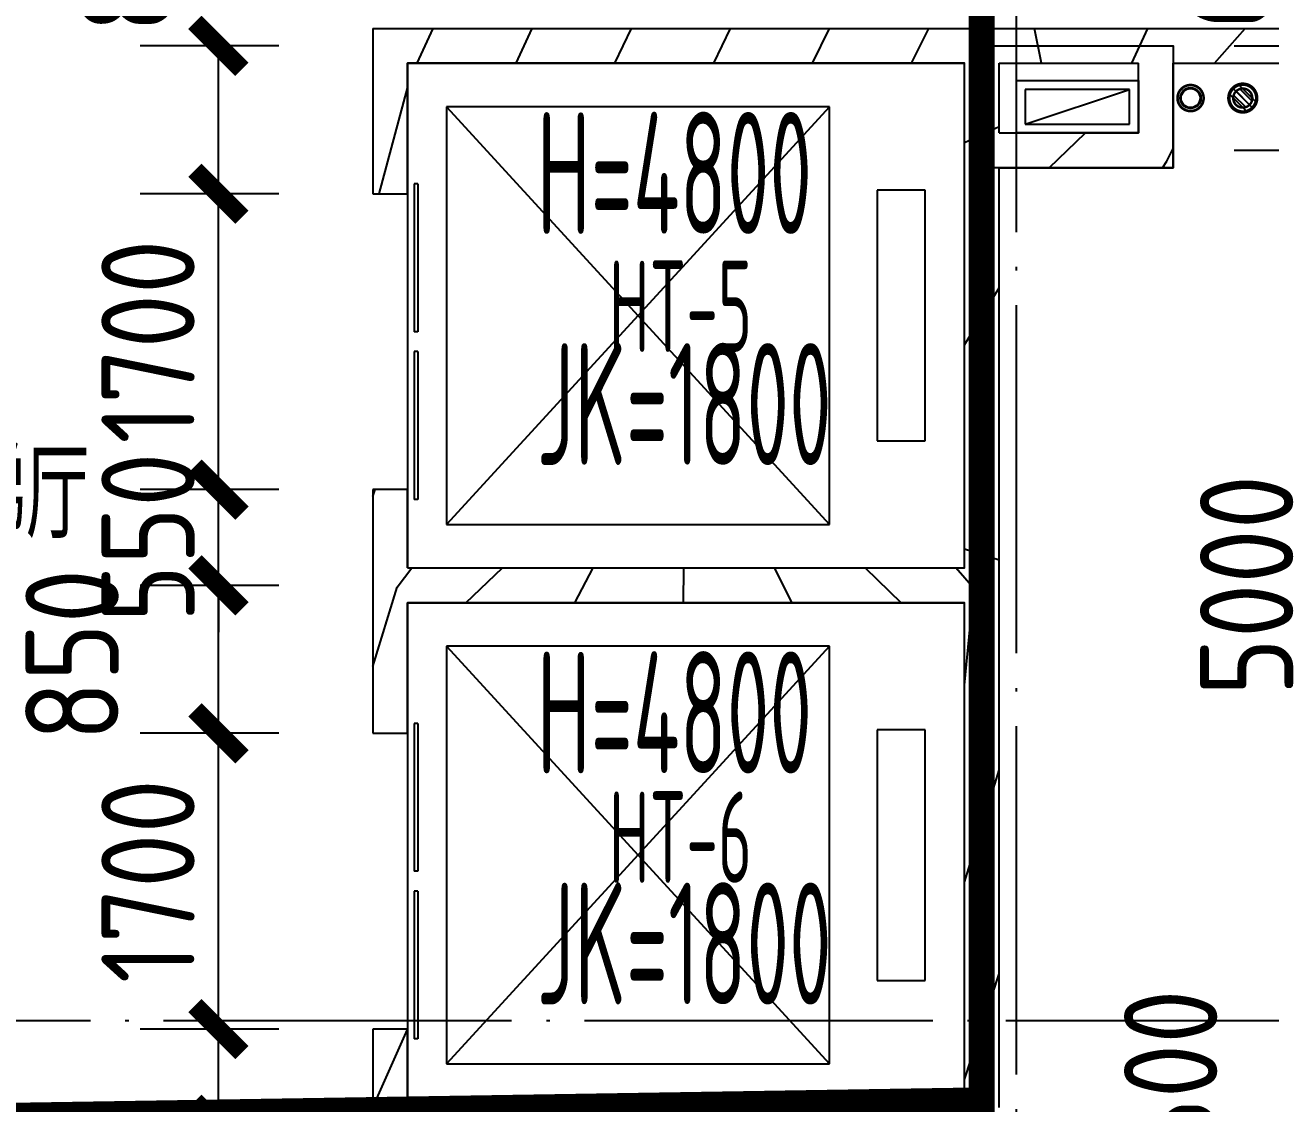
# Model space of a CAD drawing. Header units: inches. Extents: x 0 to 1813292486, y 0 to 3473589894.
# Drawn here: x 600645287 to 600652443, y 3473211943 to 3473218138 of the extents above; entities that cross this region are included whole.
import ezdxf
from ezdxf.enums import TextEntityAlignment as Align

# ---------------------------------------------------------------- set-up
doc = ezdxf.new("R2010")
doc.units = ezdxf.units.IN
doc.header["$LTSCALE"] = 1000
doc.header["$MEASUREMENT"] = 0
for name, pattern in [('AX-MALL-GIRD-200$0$DOTE', [2.4200000000000004, 2, -0.2, 0.02, -0.2]), ('AX-MALL-WALL-P02-QT$0$DOTE', [2.4200000000000004, 2, -0.2, 0.02, -0.2]), ('PX-MALL-P02-LG$0$CONTINOUS', [0])]:
    doc.linetypes.add(name, pattern=pattern)
for name, color, linetype in [('A-Anno-Note', 241, 'Continuous'), ('AX-MALL-DIM-P02$0$A-Anno-Dims', 3, 'Continuous'), ('AX-MALL-DIM-P02$0$A-Detl-Thin', 131, 'Continuous'), ('AX-MALL-DTKD-P01~P02$0$A-Anno-Note', 241, 'Continuous'), ('AX-MALL-DTKD-P03~PRF$0$A-Flor-Patt', 163, 'Continuous'), ('AX-MALL-GIRD-200$0$A-Grid', 222, 'AX-MALL-GIRD-200$0$DOTE'), ('AX-MALL-P02-200$0$A-Anno-Note', 241, 'Continuous'), ('AX-MALL-WALL-P02$0$A-Anno-Note', 241, 'Continuous'), ('AX-MALL-WALL-P02$0$A-Flor-Patt', 163, 'Continuous'), ('AX-MALL-WALL-P02-QT$0$_T_S__T_ELEV_A-STRS', 7, 'Continuous'), ('AX-MALL-WALL-P02-QT$0$A-Detl-Patt', 8, 'Continuous'), ('AX-MALL-WALL-P02-QT$0$A-Detl-Thin', 131, 'Continuous'), ('AX-MALL-WALL-P02-QT$0$A-Strs', 151, 'Continuous'), ('AX-MALL-WALL-P02-QT$0$A-Wall', 2, 'Continuous'), ('AX-MALL-WALL-P02-QT$0$A-Wall-Patt', 13, 'Continuous'), ('AX-MALL-WALL-P02-QT$0$A-Wind', 4, 'Continuous'), ('AX-MALL-WORD-P02$0$A-Anno-Note', 241, 'Continuous'), ('AX-MALL-ZTKD-P02$0$A-Anno-Note', 241, 'Continuous'), ('MX-MALL-P02-LG$0$M-VT-DUCT-FLG', 40, 'Continuous'), ('MX-MALL-P02-LG$0$M-VT-DUCT-KED', 170, 'Continuous'), ('MX-MALL-P02-LG$0$M-VT-DUCT-SAD', 90, 'Continuous'), ('PX-MALL-P02-LG$0$P-Drain-Fldr', 4, 'Continuous'), ('PX-MALL-P02-LG$0$P-Drain-Fldr-ARCH', 161, 'Continuous'), ('PX-MALL-P02-LG$0$P-Drain-Fldr-W100', 4, 'Continuous'), ('PX-MALL-P02-LG$0$P-Drain-Fldr-W50', 4, 'Continuous'), ('PX-MALL-P02-LG$0$P-Pipe-Risr', 7, 'Continuous'), ('PX-MALL-P02-LG$0$P-Pipe-Risr-Arch', 6, 'Continuous'), ('PX-MALL-P02-LG$0$P-Pipe-Risr-W100', 6, 'Continuous'), ('PX-MALL-P02-LG$0$P-Pipe-Risr-W50', 6, 'Continuous'), ('PX-MALL-P02-LG$0$P-Sewr-Pipe', 123, 'PX-MALL-P02-LG$0$CONTINOUS')]:
    doc.layers.add(name, color=color, linetype=linetype)
doc.layers.add('MX-MALL-P02-LG$0$M-AUX-TO-ARCH', color=1, linetype='Continuous', plot=False)
doc.styles.add('AX-MALL-DIM-P02$0$_TCH_DIM_T3', font='gbenor.shx')
doc.styles.add('AX-MALL-DTKD-P03~PRF$0$STANDARD', font='gbenor.shx', dxfattribs={"bigfont": 'gbcbig.shx'})
doc.styles.add('AX-MALL-WORD-P02$0$STANDARD', font='gbenor.shx', dxfattribs={"bigfont": 'gbcbig.shx'})
doc.styles.add('PX-MALL-P02-LG$0$jzfz', font='gbenor.shx', dxfattribs={"bigfont": 'gbcbig.shx'})
doc.dimstyles.new('AX-MALL-DIM-P02$0$_TCH_ARCH&&180', dxfattribs={"dimtxt": 535.5, "dimasz": 270, "dimexe": 450, "dimexo": 450, "dimgap": 137.25, "dimtad": 1, "dimdec": 0, "dimzin": 0, "dimdsep": 46, "dimtxsty": 'AX-MALL-DIM-P02$0$_TCH_DIM_T3', "dimblk": 'AX-MALL-DIM-P02$0$_ArchTick', "dimcen": 0.09, "dimclrt": 7, "dimazin": 2, "dimtfac": 1, "dimtdec": 0, "dimtix": 1, "dimtmove": 2, "dimatfit": 3, "dimfxl": 500, "dimtolj": 1, "dimtzin": 0, "dimarcsym": 0})
pattern_1 = [(45, (0, 359.0227), (-353.55353201463, 353.55353201463), [])]

# ---------------------------------------------------------------- blocks, each defined once
blk = doc.blocks.new('AX-MALL-WORD-P02')
at = {"layer": 'AX-MALL-WORD-P02$0$A-Anno-Note', "style": 'AX-MALL-WORD-P02$0$STANDARD'}
blk.add_text('货梯厅', height=506.3829787234042, rotation=339.5681613092015, dxfattribs=at).set_placement((600444837.9728384, 3473052224.531486))
at = {"layer": 'AX-MALL-WORD-P02$0$A-Anno-Note', "style": 'AX-MALL-WORD-P02$0$STANDARD', "width": 0.6}
for s, p in [('HT-5', (600449036.4885371, 3473051804.74231)), ('HT-6', (600447971.4938502, 3473048945.921369))]:
    blk.add_text(s, height=525, rotation=339.5681613091696, dxfattribs=at).set_placement(p)
blk = doc.blocks.new('AX-MALL-GIRD-200')
at = {"layer": 'AX-MALL-GIRD-200$0$A-Grid'}
for p, q in [((600218521.0220362, 3473133579.090285), (600576417.0261351, 3473000252.327003)), ((600443023.064764, 3473028954.75598), (600481752.6037133, 3473132918.483062))]:
    blk.add_line(p, q, dxfattribs=at)
blk = doc.blocks.new('AX-MALL-WALL-P02-QT$0$tj')
at = {"layer": 'AX-MALL-WALL-P02-QT$0$A-Detl-Patt'}
h = blk.add_hatch(dxfattribs=at)
h.set_pattern_fill('STEEL', color=256, scale=100.0000000000001, angle=50.43183869082386)
h.set_pattern_definition([(75.00000000004839, (-14278.19445574284, 156289.8254051208), (-153.3407249234246, 41.08752340989569), []), (75.00000000004839, (-14317.88195610046, 156358.5661673546), (-153.3407249234246, 41.08752340989569), [])])
edge = h.paths.add_edge_path()
edge.add_arc((274302.9537697641, 370915.3693751197), 354853.2281302969, 270.9601093956941, 275.9513128638887)
edge.add_line((311095.3180618286, 17974.67259407043), (323404.2928284407, 17664.898229599))
edge.add_arc((337498.5854798314, -5423.033113246463), 27049.98445535583, 84.4296474408203, 121.40245730350341, ccw=False)
edge.add_line((340124.270958662, 21499.21483898163), (352435.6233639717, 23411.5238032341))
edge.add_line((352435.6233639717, 23411.5238032341), (352460.3320846558, 23263.57286787033))
edge.add_arc((262948.9762239404, 558936.3422532297), 543099.989586636, 279.486523026639, 288.5053300047131)
edge.add_line((435325.042740941, 43917.80823612213), (435185.9318172932, 44187.60760259628))
edge.add_arc((262948.9762341097, 558936.342259489), 542799.9895904897, 279.51816553668203, 288.50044427399206, ccw=False)
edge.add_line((352706.5441896915, 23608.95860147476), (352681.7270303965, 23756.88773488998))
edge.add_line((352681.7270303965, 23756.88773488998), (340117.7681742907, 21803.84383869171))
edge.add_arc((337510.0970116529, -5455.006554111635), 27383.29552171703, 84.53552636432372, 121.2026843873002)
edge.add_line((323323.7129554749, 17967.02113437653), (311085.7617697716, 18275.00808191299))
edge.add_arc((274273.8104503512, 371474.5356685471), 355112.6948552598, 270.96411062040687, 275.9501261722048, ccw=False)
edge.add_line((280248.9759351015, 16412.11376953125), (280248.9759185314, 16111.96136569977))
blk = doc.blocks.new('MX-MALL-P02-LG$0$YHJJ-P02')
at = {"layer": 'MX-MALL-P02-LG$0$M-AUX-TO-ARCH'}
for points in [[(57140.8768106699, -58099.99934768677), (58240.87681126595, -58099.9993481636), (58240.87681007385, -58799.99935102463), (57140.87681007385, -58799.99935102463)], [(57340.8768106699, -58299.99934673309), (58040.87681162357, -58299.99934864044), (58040.87681007385, -58599.9993519783), (57340.87681043148, -58599.99935007095)]]:
    blk.add_lwpolyline(points, close=True, dxfattribs=at)
at = {"layer": 'MX-MALL-P02-LG$0$M-VT-DUCT-FLG'}
blk.add_line((57390.87680994411, -58549.99934956254), (57990.87680996516, -58349.99934962569), dxfattribs=at)
at = {"layer": 'MX-MALL-P02-LG$0$M-VT-DUCT-KED'}
for p, q in [((57990.87680996516, -58349.99934962569), (57390.87680996516, -58349.99934956254)), ((57390.87680996516, -58349.99934956254), (57390.87680994411, -58549.99934956254)), ((57990.87680994411, -58549.99934962569), (57990.87680996516, -58349.99934962569)), ((57390.87680994411, -58549.99934956254), (57990.87680994411, -58549.99934962569))]:
    blk.add_line(p, q, dxfattribs=at)
blk = doc.blocks.new('MX-MALL-P02-LG')
at = {"layer": 'MX-MALL-P02-LG$0$M-VT-DUCT-SAD', "rotation": 339.5681613187875}
blk.add_blockref('MX-MALL-P02-LG$0$YHJJ-P02', (600418393.5374048, 3473127097.242905), dxfattribs=at)
blk = doc.blocks.new('AX-MALL-WALL-P02-QT$0$$DORLIB2D$00000127')
at = {"color": 0}
for points in [[(-0.5333333333328483, 0.7948983154366971), (-0.5333333333328483, 0.690405644187237)], [(-0.03333333333284827, 0.7948983154366971), (-0.5333333333328483, 0.7948983154366971)], [(-0.03333333333284827, 0.7948983154366971), (-0.03333333333284827, 0.690405644187237)], [(0.5333333333328483, 0.7948983154366971), (0.03333333333284827, 0.7948983154366971)], [(0.03333333333284827, 0.7948983154366971), (0.03333333333284827, 0.690405644187237)], [(0.5333333333328483, 0.7948983154366971), (0.5333333333328483, 0.690405644187237)], [(-0.03333333333284827, 0.690405644187237), (-0.5333333333328483, 0.690405644187237)], [(0.5333333333328483, 0.690405644187237), (0.03333333333284827, 0.690405644187237)], [(0.5, 0.4999999999999858), (-0.5, 0.4999999999999858)]]:
    blk.add_lwpolyline(points, dxfattribs=at)
blk = doc.blocks.new('AX-MALL-WALL-P02-QT')
at = {"layer": 'AX-MALL-WALL-P02-QT$0$A-Wall-Patt'}
h = blk.add_hatch(dxfattribs=at)
h.set_pattern_fill('普通砖', color=256, scale=200, style=0)
h.set_pattern_definition(pattern_1)
h.paths.add_polyline_path([(600448412.3830117, 3473054020.484792), (600448080.7448218, 3473053130.251053), (600448268.1624511, 3473053060.432487), (600448529.9820749, 3473053763.248597)])
h = blk.add_hatch(dxfattribs=at)
h.set_pattern_fill('普通砖', color=256, scale=200, style=0)
h.set_pattern_definition(pattern_1)
h.paths.add_polyline_path([(600448412.3830117, 3473054020.484792), (600448529.9820749, 3473053763.248597), (600451528.6641448, 3473052646.151535), (600451645.6458141, 3473052673.714794), (600451692.1915258, 3473052798.659881)])
h = blk.add_hatch(dxfattribs=at)
h.set_pattern_fill('普通砖', color=256, scale=200, style=0)
h.set_pattern_definition(pattern_1)
h.paths.add_polyline_path([(600451645.6458145, 3473052673.714794), (600451716.0817734, 3473052576.332966), (600452465.7522907, 3473052297.058701), (600452582.733961, 3473052324.621961), (600452629.2796718, 3473052449.567047), (600451692.1915241, 3473052798.659879)])
h = blk.add_hatch(dxfattribs=at)
h.set_pattern_fill('普通砖', color=256, scale=200, style=0)
h.set_pattern_definition(pattern_1)
h.paths.add_polyline_path([(600451479.0628144, 3473052131.061749), (600451576.4446406, 3473052201.497707), (600451716.0817734, 3473052576.332966), (600451645.6458141, 3473052673.714794), (600451528.6641448, 3473052646.151535), (600451354.117728, 3473052177.607459)])
h = blk.add_hatch(dxfattribs=at)
h.set_pattern_fill('普通砖', color=256, scale=200, style=0)
h.set_pattern_definition(pattern_1)
h.paths.add_polyline_path([(600452582.7339609, 3473052324.621961), (600452653.1699202, 3473052227.240135), (600455651.8519899, 3473051110.143074), (600455768.83366, 3473051137.706333), (600455815.3793708, 3473051262.65142), (600452629.2796718, 3473052449.567047)])
h = blk.add_hatch(dxfattribs=at)
h.set_pattern_fill('普通砖', color=256, scale=200, style=0)
h.set_pattern_definition(pattern_1)
h.paths.add_polyline_path([(600452326.115158, 3473051922.223442), (600452443.7142211, 3473051664.987247), (600452653.1699202, 3473052227.240135), (600452582.733961, 3473052324.621961), (600452465.7522907, 3473052297.058701)])
h = blk.add_hatch(dxfattribs=at)
h.set_pattern_fill('普通砖', color=256, scale=200, style=0)
h.set_pattern_definition(pattern_1)
h.paths.add_polyline_path([(600450543.858193, 3473049811.614239), (600450668.8032792, 3473049765.068528), (600451506.6260744, 3473052014.080078), (600451479.0628144, 3473052131.061749), (600451354.117728, 3473052177.607459), (600450516.2949331, 3473049928.59591)])
h = blk.add_hatch(dxfattribs=at)
h.set_pattern_fill('普通砖', color=256, scale=200, style=0)
h.set_pattern_definition(pattern_1)
h.paths.add_polyline_path([(600451479.0628144, 3473052131.061749), (600451506.6260744, 3473052014.080078), (600452443.7142211, 3473051664.987247), (600452326.115158, 3473051922.223442), (600451576.4446406, 3473052201.497707)])
h = blk.add_hatch(dxfattribs=at)
h.set_pattern_fill('普通砖', color=256, scale=200, style=0)
h.set_pattern_definition(pattern_1)
h.paths.add_polyline_path([(600447517.612863, 3473051045.69297), (600447674.7046375, 3473051467.382637), (600447487.2870082, 3473051537.201203), (600447295.2859502, 3473051021.802721), (600447420.2310367, 3473050975.257011)])
h = blk.add_hatch(dxfattribs=at)
h.set_pattern_fill('普通砖', color=256, scale=200, style=0)
h.set_pattern_definition(pattern_1)
h.paths.add_polyline_path([(600447295.2859503, 3473051021.802721), (600446998.557009, 3473050225.277704), (600447185.9746383, 3473050155.459138), (600447447.7942966, 3473050858.275341), (600447420.2310365, 3473050975.25701)])
h = blk.add_hatch(dxfattribs=at)
h.set_pattern_fill('普通砖', color=256, scale=200, style=0)
h.set_pattern_definition(pattern_1)
h.paths.add_polyline_path([(600447420.2310367, 3473050975.257011), (600447447.7942966, 3473050858.275341), (600450446.476367, 3473049741.17828), (600450543.858193, 3473049811.614239), (600450516.2949331, 3473049928.59591), (600447517.612863, 3473051045.69297)])
h = blk.add_hatch(dxfattribs=at)
h.set_pattern_fill('普通砖', color=256, scale=200, style=0)
h.set_pattern_definition(pattern_1)
h.paths.add_polyline_path([(600449504.5431138, 3473046926.240828), (600449621.524784, 3473046953.804088), (600450668.803279, 3473049765.068528), (600450543.858193, 3473049811.614239), (600450446.476367, 3473049741.17828), (600449434.1071547, 3473047023.622654)])
h = blk.add_hatch(dxfattribs=at)
h.set_pattern_fill('普通砖', color=256, scale=200, style=0)
h.set_pattern_definition(pattern_1)
h.paths.add_polyline_path([(600446435.4250848, 3473048140.719716), (600446592.5168244, 3473048562.409288), (600446405.0991951, 3473048632.227855), (600446248.0074556, 3473048210.538282), (600446306.806987, 3473048081.920184)])
at = {"layer": 'AX-MALL-WALL-P02-QT$0$_T_S__T_ELEV_A-STRS', "linetype": 'AX-MALL-WALL-P02-QT$0$DOTE', "const_width": 150}
blk.add_lwpolyline([(600342323.0797966, 3473087779.331682), (600442122.9674294, 3473050600.945104), (600441808.7838843, 3473049757.565782), (600449492.9066867, 3473046895.004558), (600449807.0902339, 3473047738.383887), (600449807.0902337, 3473047738.383885), (600451657.2822405, 3473052704.951061), (600496637.5132873, 3473035948.495144)], dxfattribs=at)
at = {"layer": 'AX-MALL-WALL-P02-QT$0$A-Strs'}
for p, q in [((600448653.5536286, 3473053450.430481), (600447815.7309043, 3473051201.419121)), ((600450715.1475525, 3473052682.426251), (600448653.5536286, 3473053450.430481)), ((600448653.5536286, 3473053450.430481), (600449877.3248283, 3473050433.414891)), ((600450715.1475525, 3473052682.426251), (600447815.7309043, 3473051201.419121)), ((600449877.3248283, 3473050433.414891), (600450715.1475525, 3473052682.426251)), ((600450805.2822479, 3473052136.62345), (600450302.5886134, 3473050787.216634)), ((600451062.9814886, 3473052040.622921), (600450805.2822479, 3473052136.62345)), ((600450560.2878538, 3473050691.216105), (600451062.9814886, 3473052040.622921)), ((600447815.7309043, 3473051201.419121), (600449877.3248283, 3473050433.414891)), ((600450302.5886134, 3473050787.216634), (600450560.2878538, 3473050691.216105)), ((600447571.3658502, 3473050545.457226), (600446733.5431263, 3473048296.445867)), ((600449632.9597738, 3473049777.452996), (600447571.3658502, 3473050545.457226)), ((600447571.3658502, 3473050545.457226), (600448795.1370497, 3473047528.441637)), ((600449632.9597738, 3473049777.452996), (600446733.5431263, 3473048296.445867)), ((600448795.1370497, 3473047528.441637), (600449632.9597738, 3473049777.452996)), ((600449723.0944692, 3473049231.650195), (600449220.4008348, 3473047882.24338)), ((600449980.7937098, 3473049135.649666), (600449723.0944692, 3473049231.650195)), ((600449478.100075, 3473047786.24285), (600449980.7937098, 3473049135.649666)), ((600446733.5431263, 3473048296.445867), (600448795.1370497, 3473047528.441637)), ((600449220.4008348, 3473047882.24338), (600449478.100075, 3473047786.24285))]:
    blk.add_line(p, q, dxfattribs=at)
at = {"layer": 'AX-MALL-WALL-P02-QT$0$A-Wall'}
for p, q in [((600448412.3830117, 3473054020.484792), (600448080.7448218, 3473053130.251053)), ((600448412.3830117, 3473054020.484792), (600451692.1915258, 3473052798.659881)), ((600448268.1624511, 3473053060.432487), (600448529.9820749, 3473053763.248597)), ((600448529.9820749, 3473053763.248597), (600451528.6641448, 3473052646.151535)), ((600448080.7448218, 3473053130.251053), (600448268.1624511, 3473053060.432487)), ((600451692.1915241, 3473052798.659879), (600452629.2796718, 3473052449.567047)), ((600451354.117728, 3473052177.607459), (600451528.6641448, 3473052646.151535)), ((600451576.4446406, 3473052201.497707), (600451716.0817734, 3473052576.332966)), ((600451716.0817734, 3473052576.332966), (600452465.7522907, 3473052297.058701)), ((600452629.2796718, 3473052449.567047), (600455815.3793708, 3473051262.65142)), ((600452326.115158, 3473051922.223442), (600452465.7522907, 3473052297.058701)), ((600452443.7142211, 3473051664.987247), (600452653.1699202, 3473052227.240135)), ((600452653.1699202, 3473052227.240135), (600455651.8519899, 3473051110.143074)), ((600450516.2949331, 3473049928.59591), (600451354.117728, 3473052177.607459)), ((600451576.4446406, 3473052201.497707), (600452326.115158, 3473051922.223442)), ((600450668.8032792, 3473049765.068528), (600451506.6260744, 3473052014.080078)), ((600451506.6260744, 3473052014.080078), (600452443.7142211, 3473051664.987247)), ((600447487.2870082, 3473051537.201203), (600447295.2859502, 3473051021.802721)), ((600447674.7046375, 3473051467.382637), (600447487.2870082, 3473051537.201203)), ((600447517.612863, 3473051045.69297), (600447674.7046375, 3473051467.382637)), ((600447295.2859503, 3473051021.802721), (600446998.557009, 3473050225.277704)), ((600447517.612863, 3473051045.69297), (600450516.2949331, 3473049928.59591)), ((600447185.9746383, 3473050155.459138), (600447447.7942966, 3473050858.275341)), ((600447447.7942966, 3473050858.275341), (600450446.476367, 3473049741.17828)), ((600446998.557009, 3473050225.277704), (600447185.9746383, 3473050155.459138)), ((600449434.1071547, 3473047023.622654), (600450446.476367, 3473049741.17828)), ((600449621.524784, 3473046953.804088), (600450668.803279, 3473049765.068528)), ((600446405.0991951, 3473048632.227855), (600446248.0074556, 3473048210.538282)), ((600446592.5168244, 3473048562.409288), (600446405.0991951, 3473048632.227855)), ((600446435.4250848, 3473048140.719716), (600446592.5168244, 3473048562.409288))]:
    blk.add_line(p, q, dxfattribs=at)
at = {"layer": 'AX-MALL-WALL-P02-QT$0$A-Detl-Thin'}
blk.add_blockref('MX-MALL-P02-LG', (0, 0), dxfattribs=at)
at = {"layer": 'AX-MALL-WALL-P02-QT$0$A-Detl-Thin', "rotation": 339.5681613091762}
blk.add_blockref('AX-MALL-WALL-P02-QT$0$tj', (600144118.6961328, 3473128496.287411), dxfattribs=at)
at = {"layer": 'AX-MALL-WALL-P02-QT$0$A-Wind'}
blk.add_blockref('AX-MALL-GIRD-200', (0, 0), dxfattribs=at)
at = {"layer": 'AX-MALL-WALL-P02-QT$0$A-Wind', "xscale": 1700, "yscale": -200, "zscale": 200}
for p, rotation in [((600447877.7247297, 3473052298.816845), 69.56816131811041), ((600446795.5369167, 3473049393.843496), 69.56816130689754)]:
    blk.add_blockref('AX-MALL-WALL-P02-QT$0$$DORLIB2D$00000127', p, dxfattribs=dict(at, rotation=rotation))
blk = doc.blocks.new('AX-MALL-DTKD-P03~PRF')
at = {"layer": 'AX-MALL-DTKD-P03~PRF$0$A-Flor-Patt'}
for points in [[(600447517.0709904, 3473051045.896393), (600450515.7530605, 3473049928.799331), (600451528.1222727, 3473052646.354958), (600448529.4402027, 3473053763.45202)], [(600446434.8832123, 3473048140.923138), (600449433.5652826, 3473047023.826077), (600450445.9344947, 3473049741.381703), (600447447.2524245, 3473050858.478765)]]:
    blk.add_lwpolyline(points, close=True, dxfattribs=at)
at = {"layer": 'AX-MALL-DTKD-P03~PRF$0$A-Flor-Patt', "style": 'AX-MALL-DTKD-P03~PRF$0$STANDARD', "width": 0.6}
for s, p in [('H=4800', (600448883.3334289, 3473052585.517133)), ('JK=1800', (600448419.6961443, 3473051340.95132)), ('H=4800', (600447801.1456511, 3473049680.543877)), ('JK=1800', (600447337.5083666, 3473048435.978064))]:
    blk.add_text(s, height=700, rotation=339.5681613090537, dxfattribs=at).set_placement(p)
blk = doc.blocks.new('AX-MALL-DTKD-P01~P02')
at = {"layer": 'AX-MALL-DTKD-P01~P02$0$A-Anno-Note'}
blk.add_blockref('AX-MALL-DTKD-P03~PRF', (0.5418720245361328, -0.203423023223877), dxfattribs=at)
blk = doc.blocks.new('AX-MALL-WALL-P02')
at = {"layer": 'AX-MALL-WALL-P02$0$A-Anno-Note'}
blk.add_blockref('AX-MALL-WORD-P02', (0, 0), dxfattribs=at)
blk.add_blockref('AX-MALL-WALL-P02-QT', (0, 0), dxfattribs=at)
at = {"layer": 'AX-MALL-WALL-P02$0$A-Flor-Patt'}
blk.add_blockref('AX-MALL-DTKD-P01~P02', (0, 0), dxfattribs=at)
blk = doc.blocks.new('PX-MALL-P02-LG$0$P-Risr')
at = {"layer": 'PX-MALL-P02-LG$0$P-Pipe-Risr-W50'}
h = blk.add_hatch(color=0, dxfattribs=at)
edge = h.paths.add_edge_path()
edge.add_ellipse((0, 0), major_axis=(47.05795628796547, 47.05795628796547), ratio=0.9999999999999695, start_angle=225.0000000000009, end_angle=405.0000000000009, ccw=False)
edge.add_ellipse((0, 0), major_axis=(47.05795628796764, 47.05795628796764), ratio=0.9999999999998785, start_angle=133.9675974886221, end_angle=225.0000000000035, ccw=False)
edge.add_line((-66.53919663240958, 1.199087783927098), (-54.4367953546693, 1.199087783927098))
edge.add_ellipse((0, 0), major_axis=(-38.50196423560672, 38.50196423560672), ratio=0.9999999999999859, start_angle=43.73814098242129, end_angle=134.9999999999996)
edge.add_ellipse((0, 0), major_axis=(38.50196423561096, 38.50196423561096), ratio=0.9999999999998216, start_angle=225.0000000000051, end_angle=405.0000000000051)
edge.add_ellipse((0, 0), major_axis=(38.50196423560679, 38.50196423560679), ratio=0.9999999999999831, start_angle=45.00000000000048, end_angle=133.7381409824204)
edge.add_line((-54.43679535467527, 1.199087783927098), (-66.53919663241555, 1.199087783927098))
edge.add_ellipse((0, 0), major_axis=(-47.05795628796762, 47.05795628796762), ratio=0.9999999999998742, start_angle=-45.00000000000358, end_angle=43.967597488629224, ccw=False)
at = {"layer": 'PX-MALL-P02-LG$0$P-Pipe-Risr-Arch', "ltscale": 0.7}
blk.add_circle((0, 0), 59.29000000000001, dxfattribs=at)
at = {"layer": 'PX-MALL-P02-LG$0$P-Pipe-Risr-W100', "color": 0, "const_width": 15}
blk.add_lwpolyline([(-75, 0, 1), (75, 0, 1)], format="xyb", close=True, dxfattribs=at)
at = {"layer": 'PX-MALL-P02-LG$0$P-Pipe-Risr-W50'}
blk.add_circle((0, 0), 54.45000000000001, dxfattribs=at)
at = {"layer": 'PX-MALL-P02-LG$0$P-Pipe-Risr', "style": 'PX-MALL-P02-LG$0$jzfz', "width": 0.6, "flags": 1}
for tag, p in [('SYS-MARK', (0.3310501334344735, -45.65933377496549)), ('RANGE', (0.3337570973526454, -45.67887874227017))]:
    blk.add_attdef(tag, text='', height=0.015625, dxfattribs=at).set_placement(p, align=Align.MIDDLE)
blk = doc.blocks.new('PX-MALL-P02-LG$0$A$C5A9C1854')
at = {"layer": 'PX-MALL-P02-LG$0$P-Drain-Fldr-W50', "ltscale": 0.7}
for p, q in [((16.81565596797736, -52.36634142627008), (-52.36634142621187, 16.81565596791916)), ((38.89087296527578, -38.89087296521757), (-38.89087296527578, 38.89087296521757)), ((52.36634142632829, -16.81565596791916), (-16.81565596786095, 52.36634142627008))]:
    blk.add_line(p, q, dxfattribs=at)
at = {"layer": 'PX-MALL-P02-LG$0$P-Drain-Fldr-W50', "ltscale": 0.7, "const_width": 13.75}
blk.add_lwpolyline([(-54.99999999994179, 0, 1), (55.00000000005821, 0, 1)], format="xyb", close=True, dxfattribs=at)
blk = doc.blocks.new('PX-MALL-P02-LG$0$A$C7D2520B3')
at = {"layer": 'PX-MALL-P02-LG$0$P-Drain-Fldr', "ltscale": 0.7}
for p, q in [((78.54951213949244, -25.22348395187873), (-25.22348395179142, 78.54951213940512)), ((25.22348395196605, -78.54951213940512), (-78.54951213931781, 25.22348395187873)), ((58.33630944791366, -58.33630944788456), (-58.33630944791366, 58.33630944788456))]:
    blk.add_line(p, q, dxfattribs=at)
at = {"layer": 'PX-MALL-P02-LG$0$P-Drain-Fldr', "ltscale": 0.7, "const_width": 20}
blk.add_lwpolyline([(5.820766091346741e-11, -80, 1), (5.820766091346741e-11, 80, 1)], format="xyb", close=True, dxfattribs=at)
blk = doc.blocks.new('PX-MALL-P02-LG$0$A$C2257314B')
at = {"layer": 'PX-MALL-P02-LG$0$P-Drain-Fldr-ARCH', "ltscale": 0.7}
for p, q in [((16.81565596797736, -52.36634142627008), (-52.36634142621187, 16.81565596791916)), ((38.89087296527578, -38.89087296521757), (-38.89087296527578, 38.89087296521757)), ((52.36634142632829, -16.81565596791916), (-16.81565596786095, 52.36634142627008))]:
    blk.add_line(p, q, dxfattribs=at)
for start, end in [(0, 180), (180, 0)]:
    blk.add_arc((5.820766091346741e-11, -1.77635683940025e-15), 55, start, end, dxfattribs=at)
blk = doc.blocks.new('PX-MALL-P02-LG$0$P-Drain-Fldr')
blk.add_blockref('PX-MALL-P02-LG$0$A$C2257314B', (0, 0))
at = {"layer": 'PX-MALL-P02-LG$0$P-Drain-Fldr-W100'}
blk.add_blockref('PX-MALL-P02-LG$0$A$C7D2520B3', (0, 0), dxfattribs=at)
at = {"layer": 'PX-MALL-P02-LG$0$P-Drain-Fldr-W50'}
blk.add_blockref('PX-MALL-P02-LG$0$A$C5A9C1854', (0, 0), dxfattribs=at)
blk = doc.blocks.new('PX-MALL-P02-LG')
at = {"layer": 'PX-MALL-P02-LG$0$P-Drain-Fldr', "rotation": 339.5681605510445}
blk.add_blockref('PX-MALL-P02-LG$0$P-Drain-Fldr', (600452958.1865647, 3473051900.185246), dxfattribs=at)
at = {"layer": 'PX-MALL-P02-LG$0$P-Sewr-Pipe', "ltscale": 0.7, "rotation": 249.5681605510443}
blk.add_blockref('PX-MALL-P02-LG$0$P-Risr', (600452677.0601678, 3473052004.913222), dxfattribs=at)
blk = doc.blocks.new('AX-MALL-ZTKD-P02')
at = {"layer": 'AX-MALL-ZTKD-P02$0$A-Anno-Note'}
blk.add_blockref('AX-MALL-GIRD-200', (0, 0), dxfattribs=at)
blk = doc.blocks.new('AX-MALL-DIM-P02$0$_ArchTick')
at = {"color": 0, "linetype": 'ByBlock', "const_width": 0.4}
blk.add_lwpolyline([(-0.5, -0.5), (0.5, 0.5)], dxfattribs=at)
blk = doc.blocks.new('*D831')
at = {"layer": 'AX-MALL-DIM-P02$0$A-Anno-Dims', "color": 0, "lineweight": -2, "transparency": 16777216}
for p, q in [((600445443.9797773, 3473057367.286585), (600446858.1965363, 3473056840.449346)), ((600445668.5026401, 3473054935.947194), (600446436.5068702, 3473056997.54112)), ((600444675.9755473, 3473055305.69266), (600446090.1923063, 3473054778.85542))]:
    blk.add_line(p, q, dxfattribs=at)
at = {"layer": 'AX-MALL-DIM-P02$0$A-Anno-Dims', "color": 0, "lineweight": -2, "transparency": 16777216, "xscale": 270, "yscale": 270, "zscale": 270}
for p, rotation in [((600446436.5068702, 3473056997.54112), 69.56816132913598), ((600445668.5026401, 3473054935.947194), 249.5681613291359)]:
    blk.add_blockref('AX-MALL-DIM-P02$0$_ArchTick', p, dxfattribs=dict(at, rotation=rotation))
at = {"layer": 'AX-MALL-DIM-P02$0$A-Anno-Dims', "color": 7, "transparency": 16777216, "insert": (600445672.9840562, 3473056108.126753), "char_height": 535.5, "attachment_point": 5, "rotation": 69.56816132913596, "style": 'AX-MALL-DIM-P02$0$_TCH_DIM_T3'}
blk.add_mtext('\\A1;2200', dxfattribs=at)
blk = doc.blocks.new('*D834')
at = {"layer": 'AX-MALL-DIM-P02$0$A-Anno-Dims', "color": 0, "lineweight": -2, "transparency": 16777216}
for p, q in [((600443899.2439992, 3473053220.671537), (600445313.4607583, 3473052693.834297)), ((600444211.0400708, 3473051023.604184), (600444891.7710922, 3473052850.926071)), ((600443218.5129777, 3473051393.349649), (600444632.7297369, 3473050866.51241))]:
    blk.add_line(p, q, dxfattribs=at)
at = {"layer": 'AX-MALL-DIM-P02$0$A-Anno-Dims', "color": 0, "lineweight": -2, "transparency": 16777216, "xscale": 270, "yscale": 270, "zscale": 270}
for p, rotation in [((600444891.7710922, 3473052850.926071), 69.56816132788492), ((600444211.0400708, 3473051023.604184), 249.5681613278849)]:
    blk.add_blockref('AX-MALL-DIM-P02$0$_ArchTick', p, dxfattribs=dict(at, rotation=rotation))
at = {"layer": 'AX-MALL-DIM-P02$0$A-Anno-Dims', "color": 7, "transparency": 16777216, "insert": (600444171.8848815, 3473052078.647725), "char_height": 535.5, "attachment_point": 5, "rotation": 69.56816132788491, "style": 'AX-MALL-DIM-P02$0$_TCH_DIM_T3'}
blk.add_mtext('\\A1;1950', dxfattribs=at)
blk = doc.blocks.new('*D851')
at = {"layer": 'AX-MALL-DIM-P02$0$A-Anno-Dims', "color": 0, "lineweight": -2, "transparency": 16777216}
for p, q in [((600445899.0600905, 3473048820.742374), (600445153.0073284, 3473049098.66892)), ((600445382.6959376, 3473048426.178668), (600445574.6969943, 3473048941.577146)), ((600445707.0590336, 3473048305.343897), (600444961.0062717, 3473048583.270443))]:
    blk.add_line(p, q, dxfattribs=at)
at = {"layer": 'AX-MALL-DIM-P02$0$A-Anno-Dims', "color": 0, "lineweight": -2, "transparency": 16777216, "xscale": 270, "yscale": 270, "zscale": 270}
for p, rotation in [((600445574.6969943, 3473048941.577146), 69.56816125019365), ((600445382.6959376, 3473048426.178668), 249.5681612501936)]:
    blk.add_blockref('AX-MALL-DIM-P02$0$_ArchTick', p, dxfattribs=dict(at, rotation=rotation))
at = {"layer": 'AX-MALL-DIM-P02$0$A-Anno-Dims', "color": 7, "transparency": 16777216, "insert": (600444685.4384855, 3473048075.579397), "char_height": 535.5, "attachment_point": 5, "rotation": 69.56816125019365, "style": 'AX-MALL-DIM-P02$0$_TCH_DIM_T3'}
blk.add_mtext('\\A1;550', dxfattribs=at)
blk = doc.blocks.new('*D852')
at = {"layer": 'AX-MALL-DIM-P02$0$A-Anno-Dims', "color": 0, "lineweight": -2, "transparency": 16777216}
for p, q in [((600446492.5178707, 3473050413.792129), (600445746.4651083, 3473050691.718675)), ((600445574.6969941, 3473048941.577146), (600446168.1547742, 3473050534.6269)), ((600445899.0600905, 3473048820.742374), (600445153.0073282, 3473049098.66892))]:
    blk.add_line(p, q, dxfattribs=at)
at = {"layer": 'AX-MALL-DIM-P02$0$A-Anno-Dims', "color": 0, "lineweight": -2, "transparency": 16777216, "xscale": 270, "yscale": 270, "zscale": 270}
for p, rotation in [((600446168.1547742, 3473050534.6269), 69.56816125449382), ((600445574.6969941, 3473048941.577146), 249.5681612544938)]:
    blk.add_blockref('AX-MALL-DIM-P02$0$_ArchTick', p, dxfattribs=dict(at, rotation=rotation))
at = {"layer": 'AX-MALL-DIM-P02$0$A-Anno-Dims', "color": 7, "transparency": 16777216, "insert": (600445491.905184, 3473049879.484621), "char_height": 535.5, "attachment_point": 5, "rotation": 69.56816125449382, "style": 'AX-MALL-DIM-P02$0$_TCH_DIM_T3'}
blk.add_mtext('\\A1;1700', dxfattribs=at)
blk = doc.blocks.new('*D853')
at = {"layer": 'AX-MALL-DIM-P02$0$A-Anno-Dims', "color": 0, "lineweight": -2, "transparency": 16777216}
for p, q in [((600446789.246813, 3473051210.317146), (600446043.194051, 3473051488.243692)), ((600446168.1547745, 3473050534.626901), (600446464.883717, 3473051331.151918)), ((600446492.5178708, 3473050413.792129), (600445746.4651086, 3473050691.718675))]:
    blk.add_line(p, q, dxfattribs=at)
at = {"layer": 'AX-MALL-DIM-P02$0$A-Anno-Dims', "color": 0, "lineweight": -2, "transparency": 16777216, "xscale": 270, "yscale": 270, "zscale": 270}
for p, rotation in [((600446464.883717, 3473051331.151918), 69.56816124952076), ((600446168.1547745, 3473050534.626901), 249.5681612495208)]:
    blk.add_blockref('AX-MALL-DIM-P02$0$_ArchTick', p, dxfattribs=dict(at, rotation=rotation))
at = {"layer": 'AX-MALL-DIM-P02$0$A-Anno-Dims', "color": 7, "transparency": 16777216, "insert": (600445536.6868918, 3473051250.078234), "char_height": 535.5, "attachment_point": 5, "rotation": 69.56816124952077, "style": 'AX-MALL-DIM-P02$0$_TCH_DIM_T3'}
blk.add_mtext('\\A1;850', dxfattribs=at)
blk = doc.blocks.new('*D854')
at = {"layer": 'AX-MALL-DIM-P02$0$A-Anno-Dims', "color": 0, "lineweight": -2, "transparency": 16777216}
for p, q in [((600446656.8847408, 3473051846.550307), (600446751.1398058, 3473052099.564106)), ((600446981.247837, 3473051725.715536), (600446235.1950749, 3473052003.642082)), ((600446464.8837168, 3473051331.151918), (600446656.8847408, 3473051846.550307)), ((600446789.246813, 3473051210.317146), (600446043.1940509, 3473051488.243692)), ((600446464.8837168, 3473051331.151918), (600446370.6286521, 3473051078.138118))]:
    blk.add_line(p, q, dxfattribs=at)
at = {"layer": 'AX-MALL-DIM-P02$0$A-Anno-Dims', "color": 0, "lineweight": -2, "transparency": 16777216, "xscale": 270, "yscale": 270, "zscale": 270}
for p, rotation in [((600446656.8847408, 3473051846.550307), 249.5681612480803), ((600446464.8837168, 3473051331.151918), 69.56816124808037)]:
    blk.add_blockref('AX-MALL-DIM-P02$0$_ArchTick', p, dxfattribs=dict(at, rotation=rotation))
at = {"layer": 'AX-MALL-DIM-P02$0$A-Anno-Dims', "color": 7, "transparency": 16777216, "insert": (600446181.3635296, 3473051730.23371), "char_height": 535.5, "attachment_point": 5, "rotation": 69.56816124808036, "style": 'AX-MALL-DIM-P02$0$_TCH_DIM_T3'}
blk.add_mtext('\\A1;550', dxfattribs=at)
blk = doc.blocks.new('*D855')
at = {"layer": 'AX-MALL-DIM-P02$0$A-Anno-Dims', "color": 0, "lineweight": -2, "transparency": 16777216}
for p, q in [((600447574.7056519, 3473053318.765383), (600446828.6528896, 3473053596.691929)), ((600446656.8847408, 3473051846.550307), (600447250.3425555, 3473053439.600154)), ((600446981.2478372, 3473051725.715536), (600446235.1950749, 3473052003.642082))]:
    blk.add_line(p, q, dxfattribs=at)
at = {"layer": 'AX-MALL-DIM-P02$0$A-Anno-Dims', "color": 0, "lineweight": -2, "transparency": 16777216, "xscale": 270, "yscale": 270, "zscale": 270}
for p, rotation in [((600447250.3425555, 3473053439.600154), 69.56816125296017), ((600446656.8847408, 3473051846.550307), 249.5681612529602)]:
    blk.add_blockref('AX-MALL-DIM-P02$0$_ArchTick', p, dxfattribs=dict(at, rotation=rotation))
at = {"layer": 'AX-MALL-DIM-P02$0$A-Anno-Dims', "color": 7, "transparency": 16777216, "insert": (600446574.0929494, 3473052784.457829), "char_height": 535.5, "attachment_point": 5, "rotation": 69.56816125296017, "style": 'AX-MALL-DIM-P02$0$_TCH_DIM_T3'}
blk.add_mtext('\\A1;1700', dxfattribs=at)
blk = doc.blocks.new('*D856')
at = {"layer": 'AX-MALL-DIM-P02$0$A-Anno-Dims', "color": 0, "lineweight": -2, "transparency": 16777216}
for p, q in [((600447871.4345952, 3473054115.290403), (600447125.3818328, 3473054393.216949)), ((600447250.3425554, 3473053439.600154), (600447547.0714988, 3473054236.125175)), ((600447574.7056519, 3473053318.765383), (600446828.6528895, 3473053596.691929))]:
    blk.add_line(p, q, dxfattribs=at)
at = {"layer": 'AX-MALL-DIM-P02$0$A-Anno-Dims', "color": 0, "lineweight": -2, "transparency": 16777216, "xscale": 270, "yscale": 270, "zscale": 270}
for p, rotation in [((600447547.0714988, 3473054236.125175), 69.56816125291368), ((600447250.3425554, 3473053439.600154), 249.5681612529137)]:
    blk.add_blockref('AX-MALL-DIM-P02$0$_ArchTick', p, dxfattribs=dict(at, rotation=rotation))
at = {"layer": 'AX-MALL-DIM-P02$0$A-Anno-Dims', "color": 7, "transparency": 16777216, "insert": (600447249.141339, 3473054957.461035), "char_height": 535.5, "attachment_point": 5, "rotation": 69.56816125291368, "style": 'AX-MALL-DIM-P02$0$_TCH_DIM_T3'}
blk.add_mtext('\\A1;850', dxfattribs=at)
blk = doc.blocks.new('*D857')
at = {"layer": 'AX-MALL-DIM-P02$0$A-Anno-Dims', "color": 0, "lineweight": -2, "transparency": 16777216}
for p, q in [((600451298.7085497, 3473046222.290373), (600451392.9636145, 3473046475.304173)), ((600450851.6844964, 3473046388.819951), (600451720.3982157, 3473046065.198599)), ((600450809.9785848, 3473044910.366967), (600451298.7085497, 3473046222.290373)), ((600450362.9545316, 3473045076.896544), (600451231.6682507, 3473044753.275193)), ((600450809.9785848, 3473044910.366967), (600450715.72352, 3473044657.353168))]:
    blk.add_line(p, q, dxfattribs=at)
at = {"layer": 'AX-MALL-DIM-P02$0$A-Anno-Dims', "color": 0, "lineweight": -2, "transparency": 16777216, "xscale": 270, "yscale": 270, "zscale": 270}
for p, rotation in [((600451298.7085497, 3473046222.290373), 249.5681612901912), ((600450809.9785848, 3473044910.366967), 69.56816129019124)]:
    blk.add_blockref('AX-MALL-DIM-P02$0$_ArchTick', p, dxfattribs=dict(at, rotation=rotation))
at = {"layer": 'AX-MALL-DIM-P02$0$A-Anno-Dims', "color": 7, "transparency": 16777216, "insert": (600450674.8228681, 3473045707.711267), "char_height": 535.5, "attachment_point": 5, "rotation": 69.56816129019126, "style": 'AX-MALL-DIM-P02$0$_TCH_DIM_T3'}
blk.add_mtext('\\A1;1400', dxfattribs=at)
blk = doc.blocks.new('*D858')
at = {"layer": 'AX-MALL-DIM-P02$0$A-Anno-Dims', "color": 0, "lineweight": -2, "transparency": 16777216}
for p, q in [((600451061.1401958, 3473046951.072839), (600451929.8539151, 3473046627.451487)), ((600451298.7085499, 3473046222.290374), (600451508.1642491, 3473046784.543262)), ((600450851.6844965, 3473046388.819951), (600451720.3982159, 3473046065.198599))]:
    blk.add_line(p, q, dxfattribs=at)
at = {"layer": 'AX-MALL-DIM-P02$0$A-Anno-Dims', "color": 0, "lineweight": -2, "transparency": 16777216, "xscale": 270, "yscale": 270, "zscale": 270}
for p, rotation in [((600451508.1642491, 3473046784.543262), 69.56816128042128), ((600451298.7085499, 3473046222.290374), 249.5681612804213)]:
    blk.add_blockref('AX-MALL-DIM-P02$0$_ArchTick', p, dxfattribs=dict(at, rotation=rotation))
at = {"layer": 'AX-MALL-DIM-P02$0$A-Anno-Dims', "color": 7, "transparency": 16777216, "insert": (600450614.8767239, 3473046797.178435), "char_height": 535.5, "attachment_point": 5, "rotation": 69.56816128042128, "style": 'AX-MALL-DIM-P02$0$_TCH_DIM_T3'}
blk.add_mtext('\\A1;600', dxfattribs=at)
blk = doc.blocks.new('*D859')
at = {"layer": 'AX-MALL-DIM-P02$0$A-Anno-Dims', "color": 0, "lineweight": -2, "transparency": 16777216}
for p, q in [((600452806.6043553, 3473051636.51357), (600453675.3180746, 3473051312.892219)), ((600451508.1642491, 3473046784.543261), (600453253.6284086, 3473051469.983993)), ((600451061.1401957, 3473046951.072838), (600451929.8539151, 3473046627.451487))]:
    blk.add_line(p, q, dxfattribs=at)
at = {"layer": 'AX-MALL-DIM-P02$0$A-Anno-Dims', "color": 0, "lineweight": -2, "transparency": 16777216, "xscale": 270, "yscale": 270, "zscale": 270}
for p, rotation in [((600453253.6284086, 3473051469.983993), 69.56816128892996), ((600451508.1642491, 3473046784.543261), 249.56816128893)]:
    blk.add_blockref('AX-MALL-DIM-P02$0$_ArchTick', p, dxfattribs=dict(at, rotation=rotation))
at = {"layer": 'AX-MALL-DIM-P02$0$A-Anno-Dims', "color": 7, "transparency": 16777216, "insert": (600452001.3756288, 3473049268.646224), "char_height": 535.5, "attachment_point": 5, "rotation": 69.56816128892996, "style": 'AX-MALL-DIM-P02$0$_TCH_DIM_T3'}
blk.add_mtext('\\A1;5000', dxfattribs=at)
blk = doc.blocks.new('*D860')
at = {"layer": 'AX-MALL-DIM-P02$0$A-Anno-Dims', "color": 0, "lineweight": -2, "transparency": 16777216}
for p, q in [((600453016.0602918, 3473052198.767095), (600453884.774011, 3473051875.145743)), ((600453253.6284087, 3473051469.983993), (600453463.0843451, 3473052032.237517)), ((600452806.6043553, 3473051636.51357), (600453675.3180746, 3473051312.892219))]:
    blk.add_line(p, q, dxfattribs=at)
at = {"layer": 'AX-MALL-DIM-P02$0$A-Anno-Dims', "color": 0, "lineweight": -2, "transparency": 16777216, "xscale": 270, "yscale": 270, "zscale": 270}
for p, rotation in [((600453463.0843451, 3473052032.237517), 69.56816128892126), ((600453253.6284087, 3473051469.983993), 249.5681612889213)]:
    blk.add_blockref('AX-MALL-DIM-P02$0$_ArchTick', p, dxfattribs=dict(at, rotation=rotation))
at = {"layer": 'AX-MALL-DIM-P02$0$A-Anno-Dims', "color": 7, "transparency": 16777216, "insert": (600453165.1541846, 3473052753.573378), "char_height": 535.5, "attachment_point": 5, "rotation": 69.56816128892126, "style": 'AX-MALL-DIM-P02$0$_TCH_DIM_T3'}
blk.add_mtext('\\A1;600', dxfattribs=at)
blk = doc.blocks.new('*D865')
at = {"layer": 'AX-MALL-DIM-P02$0$A-Anno-Dims', "color": 0, "lineweight": -2, "transparency": 16777216}
for p, q in [((600448628.2742338, 3473054313.556393), (600448902.1678786, 3473055048.783876)), ((600448745.0761881, 3473054627.094179), (600451931.176123, 3473053440.179183)), ((600451814.3741688, 3473053126.641398), (600452088.2678136, 3473053861.868881))]:
    blk.add_line(p, q, dxfattribs=at)
at = {"layer": 'AX-MALL-DIM-P02$0$A-Anno-Dims', "color": 0, "lineweight": -2, "transparency": 16777216, "xscale": 270, "yscale": 270, "zscale": 270}
for p, rotation in [((600448745.0761881, 3473054627.094179), 159.5681726855838), ((600451931.176123, 3473053440.179183), 339.5681726855838)]:
    blk.add_blockref('AX-MALL-DIM-P02$0$_ArchTick', p, dxfattribs=dict(at, rotation=rotation))
at = {"layer": 'AX-MALL-DIM-P02$0$A-Anno-Dims', "color": 7, "transparency": 16777216, "insert": (600450479.5086769, 3473054413.157409), "char_height": 535.5, "attachment_point": 5, "rotation": 339.56817268558376, "style": 'AX-MALL-DIM-P02$0$_TCH_DIM_T3'}
blk.add_mtext('\\A1;3400', dxfattribs=at)
blk = doc.blocks.new('*D866')
at = {"layer": 'AX-MALL-DIM-P02$0$A-Anno-Dims', "color": 0, "lineweight": -2, "transparency": 16777216}
for p, q in [((600451814.3741685, 3473053126.641397), (600452088.2678138, 3473053861.86888)), ((600452751.4623293, 3473052777.548773), (600453025.3559743, 3473053512.776255)), ((600451931.176123, 3473053440.179183), (600452868.2642835, 3473053091.086558))]:
    blk.add_line(p, q, dxfattribs=at)
at = {"layer": 'AX-MALL-DIM-P02$0$A-Anno-Dims', "color": 0, "lineweight": -2, "transparency": 16777216, "xscale": 270, "yscale": 270, "zscale": 270}
for p, rotation in [((600451931.176123, 3473053440.179183), 159.5681726759132), ((600452868.2642835, 3473053091.086558), 339.5681726759131)]:
    blk.add_blockref('AX-MALL-DIM-P02$0$_ArchTick', p, dxfattribs=dict(at, rotation=rotation))
at = {"layer": 'AX-MALL-DIM-P02$0$A-Anno-Dims', "color": 7, "transparency": 16777216, "insert": (600452693.4816648, 3473054054.192605), "char_height": 535.5, "attachment_point": 5, "rotation": 339.56817267591316, "style": 'AX-MALL-DIM-P02$0$_TCH_DIM_T3'}
blk.add_mtext('\\A1;1000', dxfattribs=at)
blk = doc.blocks.new('*D867')
at = {"layer": 'AX-MALL-DIM-P02$0$A-Anno-Dims', "color": 0, "lineweight": -2, "transparency": 16777216}
for p, q in [((600452751.4623295, 3473052777.548772), (600453025.3559743, 3473053512.776255)), ((600452868.2642838, 3473053091.086558), (600456054.364232, 3473051904.171558)), ((600455937.5622777, 3473051590.633772), (600456211.4559225, 3473052325.861255))]:
    blk.add_line(p, q, dxfattribs=at)
at = {"layer": 'AX-MALL-DIM-P02$0$A-Anno-Dims', "color": 0, "lineweight": -2, "transparency": 16777216, "xscale": 270, "yscale": 270, "zscale": 270}
for p, rotation in [((600452868.2642838, 3473053091.086558), 159.5681726895291), ((600456054.364232, 3473051904.171558), 339.5681726895291)]:
    blk.add_blockref('AX-MALL-DIM-P02$0$_ArchTick', p, dxfattribs=dict(at, rotation=rotation))
at = {"layer": 'AX-MALL-DIM-P02$0$A-Anno-Dims', "color": 7, "transparency": 16777216, "insert": (600454602.6967794, 3473052877.149786), "char_height": 535.5, "attachment_point": 5, "rotation": 339.5681726895291, "style": 'AX-MALL-DIM-P02$0$_TCH_DIM_T3'}
blk.add_mtext('\\A1;3400', dxfattribs=at)
blk = doc.blocks.new('AX-MALL-DIM-P02')
at = {"layer": 'AX-MALL-DIM-P02$0$A-Detl-Thin'}
blk.add_blockref('AX-MALL-ZTKD-P02', (-2.384185791015625e-06, 9.5367431640625e-07), dxfattribs=at)
at = {"layer": 'AX-MALL-DIM-P02$0$A-Anno-Dims'}
for p1, p2, distance, picture, middle in [((600444254.2858812, 3473055462.784433), (600445022.2901112, 3473057524.378359), -1509.1608653539752, '*D831', (600445672.9840562, 3473056108.126753)), ((600448471.1825433, 3473053891.866696), (600451657.2824782, 3473052704.951701), 784.5872664802453, '*D865', (600450479.5086769, 3473054413.157409)), ((600447402.9375031, 3473051568.623761), (600447996.3953177, 3473053161.673608), 796.1393652734947, '*D855', (600446574.0929494, 3473052784.457829)), ((600452594.3706388, 3473052355.859076), (600455780.4705873, 3473051168.944076), 784.5872664386303, '*D867', (600454602.6967794, 3473052877.149786)), ((600442796.8233118, 3473051550.441424), (600443477.5543332, 3473053377.763311), -1509.1608656868962, '*D834', (600444171.8848815, 3473052078.647725)), ((600447210.936479, 3473051053.225372), (600447402.937503, 3473051568.623761), 796.1393651070341, '*D854', (600446181.3635296, 3473051730.23371)), ((600450639.4505298, 3473047108.164613), (600452384.9146894, 3473051793.605345), -927.0352232209332, '*D859', (600452001.3756288, 3473049268.646224)), ((600446320.7497563, 3473048663.650599), (600446914.2075366, 3473050256.700354), 796.1393654969136, '*D852', (600445491.905184, 3473049879.484621)), ((600449941.2648655, 3473045233.988319), (600450429.9948306, 3473046545.911725), -927.0352233873938, '*D857', (600450674.8228681, 3473045707.711267))]:
    dim = blk.add_aligned_dim(p1=p1, p2=p2, distance=distance, dimstyle='AX-MALL-DIM-P02$0$_TCH_ARCH&&180', dxfattribs=at)
    dim.commit()
    dim.dimension.update_dxf_attribs({"geometry": picture, "text_midpoint": middle})
for base, p1, p2, angle, picture, middle in [((600447547.0714988, 3473054236.125175), (600447996.3953177, 3473053161.673608), (600448293.124261, 3473053958.198628), 69.56816125291368, '*D856', (600447249.141339, 3473054957.461035)), ((600452868.2642835, 3473053091.086558), (600451657.2824781, 3473052704.951701), (600452594.3706387, 3473052355.859076), 339.56817267591316, '*D866', (600452693.4816648, 3473054054.192605)), ((600453463.0843451, 3473052032.237517), (600452384.9146894, 3473051793.605345), (600452594.3706259, 3473052355.85887), 69.56816130481704, '*D860', (600453165.1541846, 3473052753.573378)), ((600446464.883717, 3473051331.151918), (600446914.2075365, 3473050256.700354), (600447210.936479, 3473051053.225372), 69.56816124952077, '*D853', (600445536.6868918, 3473051250.078234)), ((600445574.6969943, 3473048941.577146), (600446128.7486997, 3473048148.252122), (600446320.7497563, 3473048663.650599), 69.56816125019365, '*D851', (600444685.4384855, 3473048075.579397)), ((600451508.1642491, 3473046784.543262), (600450429.9948307, 3473046545.911726), (600450639.4505299, 3473047108.164613), 69.56816124862969, '*D858', (600450614.8767239, 3473046797.178435))]:
    dim = blk.add_linear_dim(base=base, p1=p1, p2=p2, angle=angle, dimstyle='AX-MALL-DIM-P02$0$_TCH_ARCH&&180', dxfattribs=at)
    dim.commit()
    dim.dimension.update_dxf_attribs({"geometry": picture, "text_midpoint": middle, "dimtype": 129})
blk = doc.blocks.new('AX-MALL-P02-200')
at = {"layer": 'AX-MALL-P02-200$0$A-Anno-Note'}
blk.add_blockref('AX-MALL-WALL-P02', (0, 0), dxfattribs=at)
for name in ['AX-MALL-DIM-P02', 'PX-MALL-P02-LG']:
    blk.add_blockref(name, (0, 0), dxfattribs=at)

msp = doc.modelspace()

# ---------------------------------------------------------------- block references
at = {"layer": 'A-Anno-Note', "rotation": 20.43183869077545}
msp.add_blockref('AX-MALL-P02-200', (1250392458.527329, 9048125.682563305), dxfattribs=at)

doc.saveas('drawing.dxf')
